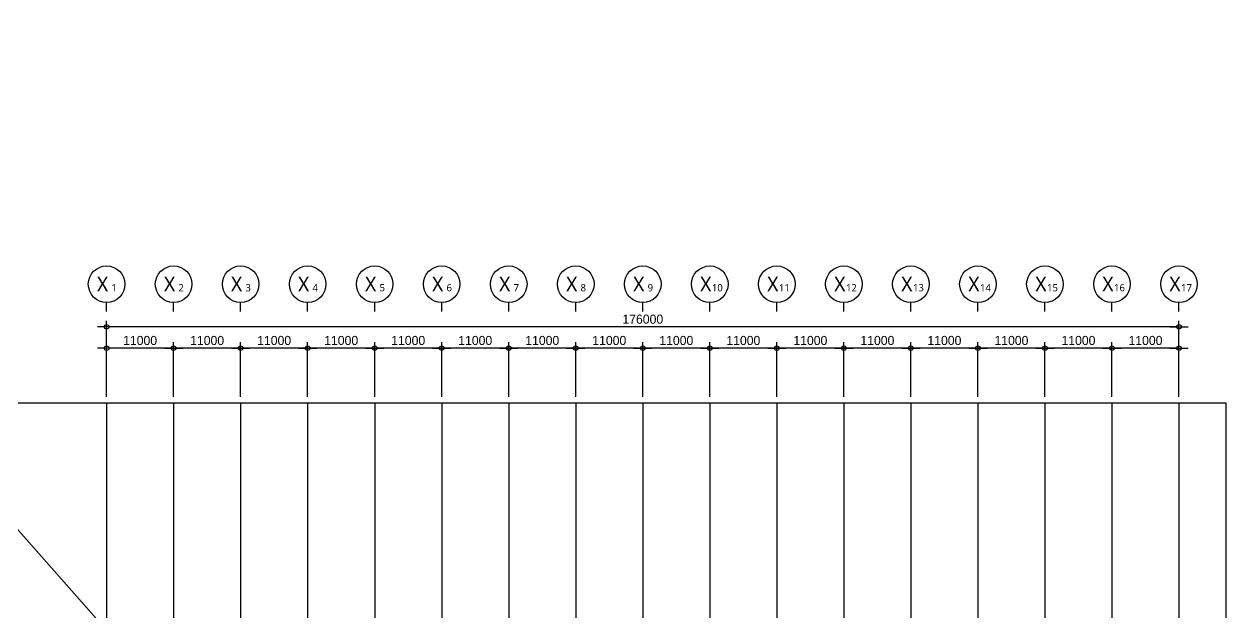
# Model space of a CAD drawing. Header units: millimetres. Extents: x 6000 to 1943854, y 3300 to 446500.
# Drawn here: x 1021067 to 1218324, y 349977 to 446500 of the extents above; entities that cross this region are included whole.
import ezdxf
from ezdxf.enums import TextEntityAlignment as Align

# ---------------------------------------------------------------- set-up
doc = ezdxf.new("R2010")
doc.units = ezdxf.units.MM
doc.linetypes.add('CEN', pattern=[62, 60, -1, 0, -1])
doc.layers.get('DEFPOINTS').update_dxf_attribs({"color": 171})
for name, color, linetype in [('CEN(ST)', 12, 'CEN'), ('NDIM', 7, 'Continuous'), ('SYM(AXIS)', 7, 'Continuous'), ('TEXT(AXIS)', 2, 'Continuous')]:
    doc.layers.add(name, color=color, linetype=linetype)
doc.styles.add('CGS', font='cgse', dxfattribs={"bigfont": 'cgs'})
doc.styles.add('나눔바른고딕', font='NanumBarunGothic.ttf')
doc.dimstyles.new('NDIM 1200', dxfattribs={"dimscale": 500, "dimtxt": 3, "dimasz": 1, "dimexe": 2, "dimexo": 2, "dimgap": 1, "dimtad": 1, "dimdec": 0, "dimdsep": 46, "dimtxsty": 'CGS', "dimblk": 'DOT0', "dimcen": 1, "dimdle": 8, "dimclrd": 2, "dimclre": 2, "dimclrt": 2, "dimadec": 0, "dimazin": 0, "dimtfac": 1, "dimtdec": 0, "dimtix": 1, "dimtmove": 2, "dimatfit": 3, "dimldrblk": 'DOT0', "dimfxl": 1, "dimtolj": 1, "dimtzin": 0, "dimlwd": -1, "dimlwe": -1, "dimarcsym": 0})

# ---------------------------------------------------------------- blocks, each defined once
blk = doc.blocks.new('DOT0')
blk.add_line((-3, 0), (3, 0))
at = {"color": 6}
blk.add_circle((0, 0), 0.75, dxfattribs=at)
blk = doc.blocks.new('*D6')
at = {"layer": 'DEFPOINTS', "color": 0, "ltscale": 0.4, "transparency": 16777216}
for p in [(1249316, 596382), (1249316, 587382), (1260316, 587382)]:
    blk.add_point(p, dxfattribs=at)
at = {"layer": 'NDIM', "ltscale": 0.4, "transparency": 16777216}
for p, q in [((1249316, 588382), (1249316, 597382)), ((1259816, 596382), (1249816, 596382)), ((1260316, 588382), (1260316, 597382))]:
    blk.add_line(p, q, dxfattribs=at)
at = {"layer": 'NDIM', "ltscale": 0.4, "transparency": 16777216, "xscale": 500, "yscale": 500, "zscale": 500, "rotation": 180}
blk.add_blockref('DOT0', (1249316, 596382), dxfattribs=at)
at = {"layer": 'NDIM', "ltscale": 0.4, "transparency": 16777216, "xscale": 500, "yscale": 500, "zscale": 500}
blk.add_blockref('DOT0', (1260316, 596382), dxfattribs=at)
at = {"layer": 'NDIM', "ltscale": 0.4, "transparency": 16777216, "insert": (1254816, 597632), "char_height": 1500, "attachment_point": 5, "style": 'CGS'}
blk.add_mtext('\\A1;11000', dxfattribs=at)
blk = doc.blocks.new('A$C2F20087E')
at = {"layer": 'SYM(AXIS)'}
blk.add_line((600, 0), (600, 300), dxfattribs=at)
blk.add_circle((600, 900), 600, dxfattribs=at)
blk = doc.blocks.new('*D7')
at = {"layer": 'DEFPOINTS', "color": 0, "ltscale": 0.4, "transparency": 16777216}
for p in [(1084316, 599882), (1084316, 587382), (1260316, 587382)]:
    blk.add_point(p, dxfattribs=at)
at = {"layer": 'NDIM', "ltscale": 0.4, "transparency": 16777216}
for p, q in [((1084316, 588382), (1084316, 600882)), ((1259816, 599882), (1084816, 599882)), ((1260316, 588382), (1260316, 600882))]:
    blk.add_line(p, q, dxfattribs=at)
at = {"layer": 'NDIM', "ltscale": 0.4, "transparency": 16777216, "xscale": 500, "yscale": 500, "zscale": 500, "rotation": 180}
blk.add_blockref('DOT0', (1084316, 599882), dxfattribs=at)
at = {"layer": 'NDIM', "ltscale": 0.4, "transparency": 16777216, "xscale": 500, "yscale": 500, "zscale": 500}
blk.add_blockref('DOT0', (1260316, 599882), dxfattribs=at)
at = {"layer": 'NDIM', "ltscale": 0.4, "transparency": 16777216, "insert": (1172316, 601132), "char_height": 1500, "attachment_point": 5, "style": 'CGS'}
blk.add_mtext('\\A1;176000', dxfattribs=at)
blk = doc.blocks.new('*D9')
at = {"layer": 'DEFPOINTS', "color": 0, "ltscale": 0.4, "transparency": 16777216}
for p in [(1205316, 596382), (1205316, 587382), (1216316, 587382)]:
    blk.add_point(p, dxfattribs=at)
at = {"layer": 'NDIM', "ltscale": 0.4, "transparency": 16777216}
for p, q in [((1205316, 588382), (1205316, 597382)), ((1215816, 596382), (1205816, 596382)), ((1216316, 588382), (1216316, 597382))]:
    blk.add_line(p, q, dxfattribs=at)
at = {"layer": 'NDIM', "ltscale": 0.4, "transparency": 16777216, "xscale": 500, "yscale": 500, "zscale": 500, "rotation": 180}
blk.add_blockref('DOT0', (1205316, 596382), dxfattribs=at)
at = {"layer": 'NDIM', "ltscale": 0.4, "transparency": 16777216, "xscale": 500, "yscale": 500, "zscale": 500}
blk.add_blockref('DOT0', (1216316, 596382), dxfattribs=at)
at = {"layer": 'NDIM', "ltscale": 0.4, "transparency": 16777216, "insert": (1210816, 597632), "char_height": 1500, "attachment_point": 5, "style": 'CGS'}
blk.add_mtext('\\A1;11000', dxfattribs=at)
blk = doc.blocks.new('*D10')
at = {"layer": 'DEFPOINTS', "color": 0, "ltscale": 0.4, "transparency": 16777216}
for p in [(1216316, 596382), (1216316, 587382), (1227316, 587382)]:
    blk.add_point(p, dxfattribs=at)
at = {"layer": 'NDIM', "ltscale": 0.4, "transparency": 16777216}
for p, q in [((1216316, 588382), (1216316, 597382)), ((1226816, 596382), (1216816, 596382)), ((1227316, 588382), (1227316, 597382))]:
    blk.add_line(p, q, dxfattribs=at)
at = {"layer": 'NDIM', "ltscale": 0.4, "transparency": 16777216, "xscale": 500, "yscale": 500, "zscale": 500, "rotation": 180}
blk.add_blockref('DOT0', (1216316, 596382), dxfattribs=at)
at = {"layer": 'NDIM', "ltscale": 0.4, "transparency": 16777216, "xscale": 500, "yscale": 500, "zscale": 500}
blk.add_blockref('DOT0', (1227316, 596382), dxfattribs=at)
at = {"layer": 'NDIM', "ltscale": 0.4, "transparency": 16777216, "insert": (1221816, 597632), "char_height": 1500, "attachment_point": 5, "style": 'CGS'}
blk.add_mtext('\\A1;11000', dxfattribs=at)
blk = doc.blocks.new('*D11')
at = {"layer": 'DEFPOINTS', "color": 0, "ltscale": 0.4, "transparency": 16777216}
for p in [(1227316, 596382), (1227316, 587382), (1238316, 587382)]:
    blk.add_point(p, dxfattribs=at)
at = {"layer": 'NDIM', "ltscale": 0.4, "transparency": 16777216}
for p, q in [((1227316, 588382), (1227316, 597382)), ((1237816, 596382), (1227816, 596382)), ((1238316, 588382), (1238316, 597382))]:
    blk.add_line(p, q, dxfattribs=at)
at = {"layer": 'NDIM', "ltscale": 0.4, "transparency": 16777216, "xscale": 500, "yscale": 500, "zscale": 500, "rotation": 180}
blk.add_blockref('DOT0', (1227316, 596382), dxfattribs=at)
at = {"layer": 'NDIM', "ltscale": 0.4, "transparency": 16777216, "xscale": 500, "yscale": 500, "zscale": 500}
blk.add_blockref('DOT0', (1238316, 596382), dxfattribs=at)
at = {"layer": 'NDIM', "ltscale": 0.4, "transparency": 16777216, "insert": (1232816, 597632), "char_height": 1500, "attachment_point": 5, "style": 'CGS'}
blk.add_mtext('\\A1;11000', dxfattribs=at)
blk = doc.blocks.new('*D12')
at = {"layer": 'DEFPOINTS', "color": 0, "ltscale": 0.4, "transparency": 16777216}
for p in [(1238316, 596382), (1238316, 587382), (1249316, 587382)]:
    blk.add_point(p, dxfattribs=at)
at = {"layer": 'NDIM', "ltscale": 0.4, "transparency": 16777216}
for p, q in [((1238316, 588382), (1238316, 597382)), ((1248816, 596382), (1238816, 596382)), ((1249316, 588382), (1249316, 597382))]:
    blk.add_line(p, q, dxfattribs=at)
at = {"layer": 'NDIM', "ltscale": 0.4, "transparency": 16777216, "xscale": 500, "yscale": 500, "zscale": 500, "rotation": 180}
blk.add_blockref('DOT0', (1238316, 596382), dxfattribs=at)
at = {"layer": 'NDIM', "ltscale": 0.4, "transparency": 16777216, "xscale": 500, "yscale": 500, "zscale": 500}
blk.add_blockref('DOT0', (1249316, 596382), dxfattribs=at)
at = {"layer": 'NDIM', "ltscale": 0.4, "transparency": 16777216, "insert": (1243816, 597632), "char_height": 1500, "attachment_point": 5, "style": 'CGS'}
blk.add_mtext('\\A1;11000', dxfattribs=at)
blk = doc.blocks.new('*D13')
at = {"layer": 'DEFPOINTS', "color": 0, "ltscale": 0.4, "transparency": 16777216}
for p in [(1161316, 596382), (1161316, 587382), (1172316, 587382)]:
    blk.add_point(p, dxfattribs=at)
at = {"layer": 'NDIM', "ltscale": 0.4, "transparency": 16777216}
for p, q in [((1161316, 588382), (1161316, 597382)), ((1171816, 596382), (1161816, 596382)), ((1172316, 588382), (1172316, 597382))]:
    blk.add_line(p, q, dxfattribs=at)
at = {"layer": 'NDIM', "ltscale": 0.4, "transparency": 16777216, "xscale": 500, "yscale": 500, "zscale": 500, "rotation": 180}
blk.add_blockref('DOT0', (1161316, 596382), dxfattribs=at)
at = {"layer": 'NDIM', "ltscale": 0.4, "transparency": 16777216, "xscale": 500, "yscale": 500, "zscale": 500}
blk.add_blockref('DOT0', (1172316, 596382), dxfattribs=at)
at = {"layer": 'NDIM', "ltscale": 0.4, "transparency": 16777216, "insert": (1166816, 597632), "char_height": 1500, "attachment_point": 5, "style": 'CGS'}
blk.add_mtext('\\A1;11000', dxfattribs=at)
blk = doc.blocks.new('*D14')
at = {"layer": 'DEFPOINTS', "color": 0, "ltscale": 0.4, "transparency": 16777216}
for p in [(1172316, 596382), (1172316, 587382), (1183316, 587382)]:
    blk.add_point(p, dxfattribs=at)
at = {"layer": 'NDIM', "ltscale": 0.4, "transparency": 16777216}
for p, q in [((1172316, 588382), (1172316, 597382)), ((1182816, 596382), (1172816, 596382)), ((1183316, 588382), (1183316, 597382))]:
    blk.add_line(p, q, dxfattribs=at)
at = {"layer": 'NDIM', "ltscale": 0.4, "transparency": 16777216, "xscale": 500, "yscale": 500, "zscale": 500, "rotation": 180}
blk.add_blockref('DOT0', (1172316, 596382), dxfattribs=at)
at = {"layer": 'NDIM', "ltscale": 0.4, "transparency": 16777216, "xscale": 500, "yscale": 500, "zscale": 500}
blk.add_blockref('DOT0', (1183316, 596382), dxfattribs=at)
at = {"layer": 'NDIM', "ltscale": 0.4, "transparency": 16777216, "insert": (1177816, 597632), "char_height": 1500, "attachment_point": 5, "style": 'CGS'}
blk.add_mtext('\\A1;11000', dxfattribs=at)
blk = doc.blocks.new('*D15')
at = {"layer": 'DEFPOINTS', "color": 0, "ltscale": 0.4, "transparency": 16777216}
for p in [(1183316, 596382), (1183316, 587382), (1194316, 587382)]:
    blk.add_point(p, dxfattribs=at)
at = {"layer": 'NDIM', "ltscale": 0.4, "transparency": 16777216}
for p, q in [((1183316, 588382), (1183316, 597382)), ((1193816, 596382), (1183816, 596382)), ((1194316, 588382), (1194316, 597382))]:
    blk.add_line(p, q, dxfattribs=at)
at = {"layer": 'NDIM', "ltscale": 0.4, "transparency": 16777216, "xscale": 500, "yscale": 500, "zscale": 500, "rotation": 180}
blk.add_blockref('DOT0', (1183316, 596382), dxfattribs=at)
at = {"layer": 'NDIM', "ltscale": 0.4, "transparency": 16777216, "xscale": 500, "yscale": 500, "zscale": 500}
blk.add_blockref('DOT0', (1194316, 596382), dxfattribs=at)
at = {"layer": 'NDIM', "ltscale": 0.4, "transparency": 16777216, "insert": (1188816, 597632), "char_height": 1500, "attachment_point": 5, "style": 'CGS'}
blk.add_mtext('\\A1;11000', dxfattribs=at)
blk = doc.blocks.new('*D16')
at = {"layer": 'DEFPOINTS', "color": 0, "ltscale": 0.4, "transparency": 16777216}
for p in [(1194316, 596382), (1194316, 587382), (1205316, 587382)]:
    blk.add_point(p, dxfattribs=at)
at = {"layer": 'NDIM', "ltscale": 0.4, "transparency": 16777216}
for p, q in [((1194316, 588382), (1194316, 597382)), ((1204816, 596382), (1194816, 596382)), ((1205316, 588382), (1205316, 597382))]:
    blk.add_line(p, q, dxfattribs=at)
at = {"layer": 'NDIM', "ltscale": 0.4, "transparency": 16777216, "xscale": 500, "yscale": 500, "zscale": 500, "rotation": 180}
blk.add_blockref('DOT0', (1194316, 596382), dxfattribs=at)
at = {"layer": 'NDIM', "ltscale": 0.4, "transparency": 16777216, "xscale": 500, "yscale": 500, "zscale": 500}
blk.add_blockref('DOT0', (1205316, 596382), dxfattribs=at)
at = {"layer": 'NDIM', "ltscale": 0.4, "transparency": 16777216, "insert": (1199816, 597632), "char_height": 1500, "attachment_point": 5, "style": 'CGS'}
blk.add_mtext('\\A1;11000', dxfattribs=at)
blk = doc.blocks.new('*D17')
at = {"layer": 'DEFPOINTS', "color": 0, "ltscale": 0.4, "transparency": 16777216}
for p in [(1084316, 596382), (1084316, 587382), (1095316, 587382)]:
    blk.add_point(p, dxfattribs=at)
at = {"layer": 'NDIM', "ltscale": 0.4, "transparency": 16777216}
for p, q in [((1084316, 588382), (1084316, 597382)), ((1094816, 596382), (1084816, 596382)), ((1095316, 588382), (1095316, 597382))]:
    blk.add_line(p, q, dxfattribs=at)
at = {"layer": 'NDIM', "ltscale": 0.4, "transparency": 16777216, "xscale": 500, "yscale": 500, "zscale": 500, "rotation": 180}
blk.add_blockref('DOT0', (1084316, 596382), dxfattribs=at)
at = {"layer": 'NDIM', "ltscale": 0.4, "transparency": 16777216, "xscale": 500, "yscale": 500, "zscale": 500}
blk.add_blockref('DOT0', (1095316, 596382), dxfattribs=at)
at = {"layer": 'NDIM', "ltscale": 0.4, "transparency": 16777216, "insert": (1089816, 597632), "char_height": 1500, "attachment_point": 5, "style": 'CGS'}
blk.add_mtext('\\A1;11000', dxfattribs=at)
blk = doc.blocks.new('*D18')
at = {"layer": 'DEFPOINTS', "color": 0, "ltscale": 0.4, "transparency": 16777216}
for p in [(1095316, 596382), (1095316, 587382), (1106316, 587382)]:
    blk.add_point(p, dxfattribs=at)
at = {"layer": 'NDIM', "ltscale": 0.4, "transparency": 16777216}
for p, q in [((1095316, 588382), (1095316, 597382)), ((1105816, 596382), (1095816, 596382)), ((1106316, 588382), (1106316, 597382))]:
    blk.add_line(p, q, dxfattribs=at)
at = {"layer": 'NDIM', "ltscale": 0.4, "transparency": 16777216, "xscale": 500, "yscale": 500, "zscale": 500, "rotation": 180}
blk.add_blockref('DOT0', (1095316, 596382), dxfattribs=at)
at = {"layer": 'NDIM', "ltscale": 0.4, "transparency": 16777216, "xscale": 500, "yscale": 500, "zscale": 500}
blk.add_blockref('DOT0', (1106316, 596382), dxfattribs=at)
at = {"layer": 'NDIM', "ltscale": 0.4, "transparency": 16777216, "insert": (1100816, 597632), "char_height": 1500, "attachment_point": 5, "style": 'CGS'}
blk.add_mtext('\\A1;11000', dxfattribs=at)
blk = doc.blocks.new('*D19')
at = {"layer": 'DEFPOINTS', "color": 0, "ltscale": 0.4, "transparency": 16777216}
for p in [(1106316, 596382), (1106316, 587382), (1117316, 587382)]:
    blk.add_point(p, dxfattribs=at)
at = {"layer": 'NDIM', "ltscale": 0.4, "transparency": 16777216}
for p, q in [((1106316, 588382), (1106316, 597382)), ((1116816, 596382), (1106816, 596382)), ((1117316, 588382), (1117316, 597382))]:
    blk.add_line(p, q, dxfattribs=at)
at = {"layer": 'NDIM', "ltscale": 0.4, "transparency": 16777216, "xscale": 500, "yscale": 500, "zscale": 500, "rotation": 180}
blk.add_blockref('DOT0', (1106316, 596382), dxfattribs=at)
at = {"layer": 'NDIM', "ltscale": 0.4, "transparency": 16777216, "xscale": 500, "yscale": 500, "zscale": 500}
blk.add_blockref('DOT0', (1117316, 596382), dxfattribs=at)
at = {"layer": 'NDIM', "ltscale": 0.4, "transparency": 16777216, "insert": (1111816, 597632), "char_height": 1500, "attachment_point": 5, "style": 'CGS'}
blk.add_mtext('\\A1;11000', dxfattribs=at)
blk = doc.blocks.new('*D20')
at = {"layer": 'DEFPOINTS', "color": 0, "ltscale": 0.4, "transparency": 16777216}
for p in [(1117316, 596382), (1117316, 587382), (1128316, 587382)]:
    blk.add_point(p, dxfattribs=at)
at = {"layer": 'NDIM', "ltscale": 0.4, "transparency": 16777216}
for p, q in [((1117316, 588382), (1117316, 597382)), ((1127816, 596382), (1117816, 596382)), ((1128316, 588382), (1128316, 597382))]:
    blk.add_line(p, q, dxfattribs=at)
at = {"layer": 'NDIM', "ltscale": 0.4, "transparency": 16777216, "xscale": 500, "yscale": 500, "zscale": 500, "rotation": 180}
blk.add_blockref('DOT0', (1117316, 596382), dxfattribs=at)
at = {"layer": 'NDIM', "ltscale": 0.4, "transparency": 16777216, "xscale": 500, "yscale": 500, "zscale": 500}
blk.add_blockref('DOT0', (1128316, 596382), dxfattribs=at)
at = {"layer": 'NDIM', "ltscale": 0.4, "transparency": 16777216, "insert": (1122816, 597632), "char_height": 1500, "attachment_point": 5, "style": 'CGS'}
blk.add_mtext('\\A1;11000', dxfattribs=at)
blk = doc.blocks.new('*D21')
at = {"layer": 'DEFPOINTS', "color": 0, "ltscale": 0.4, "transparency": 16777216}
for p in [(1128316, 596382), (1128316, 587382), (1139316, 587382)]:
    blk.add_point(p, dxfattribs=at)
at = {"layer": 'NDIM', "ltscale": 0.4, "transparency": 16777216}
for p, q in [((1128316, 588382), (1128316, 597382)), ((1138816, 596382), (1128816, 596382)), ((1139316, 588382), (1139316, 597382))]:
    blk.add_line(p, q, dxfattribs=at)
at = {"layer": 'NDIM', "ltscale": 0.4, "transparency": 16777216, "xscale": 500, "yscale": 500, "zscale": 500, "rotation": 180}
blk.add_blockref('DOT0', (1128316, 596382), dxfattribs=at)
at = {"layer": 'NDIM', "ltscale": 0.4, "transparency": 16777216, "xscale": 500, "yscale": 500, "zscale": 500}
blk.add_blockref('DOT0', (1139316, 596382), dxfattribs=at)
at = {"layer": 'NDIM', "ltscale": 0.4, "transparency": 16777216, "insert": (1133816, 597632), "char_height": 1500, "attachment_point": 5, "style": 'CGS'}
blk.add_mtext('\\A1;11000', dxfattribs=at)
blk = doc.blocks.new('*D22')
at = {"layer": 'DEFPOINTS', "color": 0, "ltscale": 0.4, "transparency": 16777216}
for p in [(1139316, 596382), (1139316, 587382), (1150316, 587382)]:
    blk.add_point(p, dxfattribs=at)
at = {"layer": 'NDIM', "ltscale": 0.4, "transparency": 16777216}
for p, q in [((1139316, 588382), (1139316, 597382)), ((1149816, 596382), (1139816, 596382)), ((1150316, 588382), (1150316, 597382))]:
    blk.add_line(p, q, dxfattribs=at)
at = {"layer": 'NDIM', "ltscale": 0.4, "transparency": 16777216, "xscale": 500, "yscale": 500, "zscale": 500, "rotation": 180}
blk.add_blockref('DOT0', (1139316, 596382), dxfattribs=at)
at = {"layer": 'NDIM', "ltscale": 0.4, "transparency": 16777216, "xscale": 500, "yscale": 500, "zscale": 500}
blk.add_blockref('DOT0', (1150316, 596382), dxfattribs=at)
at = {"layer": 'NDIM', "ltscale": 0.4, "transparency": 16777216, "insert": (1144816, 597632), "char_height": 1500, "attachment_point": 5, "style": 'CGS'}
blk.add_mtext('\\A1;11000', dxfattribs=at)
blk = doc.blocks.new('*D23')
at = {"layer": 'DEFPOINTS', "color": 0, "ltscale": 0.4, "transparency": 16777216}
for p in [(1150316, 596382), (1150316, 587382), (1161316, 587382)]:
    blk.add_point(p, dxfattribs=at)
at = {"layer": 'NDIM', "ltscale": 0.4, "transparency": 16777216}
for p, q in [((1150316, 588382), (1150316, 597382)), ((1160816, 596382), (1150816, 596382)), ((1161316, 588382), (1161316, 597382))]:
    blk.add_line(p, q, dxfattribs=at)
at = {"layer": 'NDIM', "ltscale": 0.4, "transparency": 16777216, "xscale": 500, "yscale": 500, "zscale": 500, "rotation": 180}
blk.add_blockref('DOT0', (1150316, 596382), dxfattribs=at)
at = {"layer": 'NDIM', "ltscale": 0.4, "transparency": 16777216, "xscale": 500, "yscale": 500, "zscale": 500}
blk.add_blockref('DOT0', (1161316, 596382), dxfattribs=at)
at = {"layer": 'NDIM', "ltscale": 0.4, "transparency": 16777216, "insert": (1155816, 597632), "char_height": 1500, "attachment_point": 5, "style": 'CGS'}
blk.add_mtext('\\A1;11000', dxfattribs=at)
blk = doc.blocks.new('A$C1fae6940')
at = {"layer": 'CEN(ST)', "ltscale": 0.5}
for points in [[(1084315.5, 587381.8), (1084315.5, 405238.9)], [(1095315.5, 587381.8), (1095315.5, 405238.9)], [(1106315.5, 587381.8), (1106315.5, 405238.9)], [(1117315.5, 587381.8), (1117315.5, 405238.9)], [(1128315.5, 587381.8), (1128315.5, 405238.9)], [(1139315.5, 587381.8), (1139315.5, 405238.9)], [(1150315.5, 587381.8), (1150315.5, 405238.9)], [(1161315.5, 587381.8), (1161315.5, 405238.9)], [(1172315.5, 587381.8), (1172315.5, 405238.9)], [(1183315.5, 587381.8), (1183315.5, 405238.9)], [(1194315.5, 587381.8), (1194315.5, 405238.9)], [(1205315.5, 587381.8), (1205315.5, 405238.9)], [(1216315.5, 587381.8), (1216315.5, 405238.9)], [(1227315.5, 587381.8), (1227315.5, 405238.9)], [(1238315.5, 587381.8), (1238315.5, 405238.9)], [(1249315.5, 587381.8), (1249315.5, 405238.9)], [(1260315.5, 587381.8), (1260315.5, 405238.9)]]:
    blk.add_lwpolyline(points, dxfattribs=at)
at = {"layer": 'DEFPOINTS'}
blk.add_lwpolyline([(1268025.4, 405238.9), (1029097.9, 405238.9), (1029097.9, 587381.8), (1268025.4, 587381.8)], close=True, dxfattribs=at)
at = {"xscale": 5, "yscale": 5, "zscale": 5}
for p in [(1081315.5, 602381.8), (1092315.5, 602381.8), (1103315.5, 602381.8), (1114315.5, 602381.8), (1125315.5, 602381.8), (1136315.5, 602381.8), (1147315.5, 602381.8), (1158315.5, 602381.8), (1169315.5, 602381.8), (1180315.5, 602381.8), (1191315.5, 602381.8), (1202315.5, 602381.8), (1213315.5, 602381.8), (1224315.5, 602381.8), (1235315.5, 602381.8), (1246315.5, 602381.8), (1257315.5, 602381.8)]:
    blk.add_blockref('A$C2F20087E', p, dxfattribs=at)
at = {"layer": 'TEXT(AXIS)', "style": '나눔바른고딕'}
for s, height, p in [('X', 2400, (1083657.3, 606901.7)), ('X', 2400, (1094657.3, 606901.7)), ('X', 2400, (1105657.3, 606901.7)), ('X', 2400, (1116657.3, 606901.7)), ('X', 2400, (1127657.3, 606901.7)), ('X', 2400, (1138657.3, 606901.7)), ('X', 2400, (1149657.3, 606901.7)), ('X', 2400, (1160657.3, 606901.7)), ('X', 2400, (1171657.3, 606901.7)), ('X', 2400, (1182657.3, 606901.7)), ('X', 2400, (1193657.3, 606901.7)), ('X', 2400, (1204657.3, 606901.7)), ('X', 2400, (1215657.3, 606901.7)), ('X', 2400, (1226657.3, 606901.7)), ('X', 2400, (1237657.3, 606901.7)), ('X', 2400, (1248657.3, 606901.7)), ('X', 2400, (1259657.3, 606901.7)), ('1', 1200, (1085553.5, 606301.8)), ('2', 1200, (1096553.5, 606301.8)), ('3', 1200, (1107553.5, 606301.8)), ('4', 1200, (1118553.5, 606301.8)), ('5', 1200, (1129553.5, 606301.8)), ('6', 1200, (1140553.5, 606301.8)), ('7', 1200, (1151553.5, 606301.8)), ('8', 1200, (1162553.5, 606301.8)), ('9', 1200, (1173553.5, 606301.8)), ('10', 1200, (1184553.5, 606301.8)), ('11', 1200, (1195553.5, 606301.8)), ('12', 1200, (1206553.5, 606301.8)), ('13', 1200, (1217553.5, 606301.8)), ('14', 1200, (1228553.5, 606301.8)), ('15', 1200, (1239553.5, 606301.8)), ('16', 1200, (1250553.5, 606301.8)), ('17', 1200, (1261553.5, 606301.8))]:
    blk.add_text(s, height=height, dxfattribs=at).set_placement(p, align=Align.MIDDLE)
at = {"layer": 'NDIM', "ltscale": 0.4}
for base, p1, p2, picture, middle in [((1084315.5, 599881.8), (1260315.5, 587381.8), (1084315.5, 587381.8), '*D7', (1172315.5, 601131.8)), ((1084315.5, 596381.8), (1095315.5, 587381.8), (1084315.5, 587381.8), '*D17', (1089815.5, 597631.8)), ((1095315.5, 596381.8), (1106315.5, 587381.8), (1095315.5, 587381.8), '*D18', (1100815.5, 597631.8)), ((1106315.5, 596381.8), (1117315.5, 587381.8), (1106315.5, 587381.8), '*D19', (1111815.5, 597631.8)), ((1117315.5, 596381.8), (1128315.5, 587381.8), (1117315.5, 587381.8), '*D20', (1122815.5, 597631.8)), ((1128315.5, 596381.8), (1139315.5, 587381.8), (1128315.5, 587381.8), '*D21', (1133815.5, 597631.8)), ((1139315.5, 596381.8), (1150315.5, 587381.8), (1139315.5, 587381.8), '*D22', (1144815.5, 597631.8)), ((1150315.5, 596381.8), (1161315.5, 587381.8), (1150315.5, 587381.8), '*D23', (1155815.5, 597631.8)), ((1161315.5, 596381.8), (1172315.5, 587381.8), (1161315.5, 587381.8), '*D13', (1166815.5, 597631.8)), ((1172315.5, 596381.8), (1183315.5, 587381.8), (1172315.5, 587381.8), '*D14', (1177815.5, 597631.8)), ((1183315.5, 596381.8), (1194315.5, 587381.8), (1183315.5, 587381.8), '*D15', (1188815.5, 597631.8)), ((1194315.5, 596381.8), (1205315.5, 587381.8), (1194315.5, 587381.8), '*D16', (1199815.5, 597631.8)), ((1205315.5, 596381.8), (1216315.5, 587381.8), (1205315.5, 587381.8), '*D9', (1210815.5, 597631.8)), ((1216315.5, 596381.8), (1227315.5, 587381.8), (1216315.5, 587381.8), '*D10', (1221815.5, 597631.8)), ((1227315.5, 596381.8), (1238315.5, 587381.8), (1227315.5, 587381.8), '*D11', (1232815.5, 597631.8)), ((1238315.5, 596381.8), (1249315.5, 587381.8), (1238315.5, 587381.8), '*D12', (1243815.5, 597631.8)), ((1249315.5, 596381.8), (1260315.5, 587381.8), (1249315.5, 587381.8), '*D6', (1254815.5, 597631.8))]:
    dim = blk.add_linear_dim(base=base, p1=p1, p2=p2, angle=180, dimstyle='NDIM 1200', override={"dimclrd": 256, "dimclre": 256, "dimclrt": 256}, dxfattribs=at)
    dim.commit()
    dim.dimension.update_dxf_attribs({"geometry": picture, "text_midpoint": middle})

msp = doc.modelspace()

# ---------------------------------------------------------------- linework, layer by layer
at = {"layer": 'DEFPOINTS'}
msp.add_lwpolyline([(1034614.6, 346983.5), (946800, 446500)], dxfattribs=at)

# ---------------------------------------------------------------- block references
msp.add_blockref('A$C1fae6940', (-49701, -203092.9))

doc.saveas('drawing.dxf')
